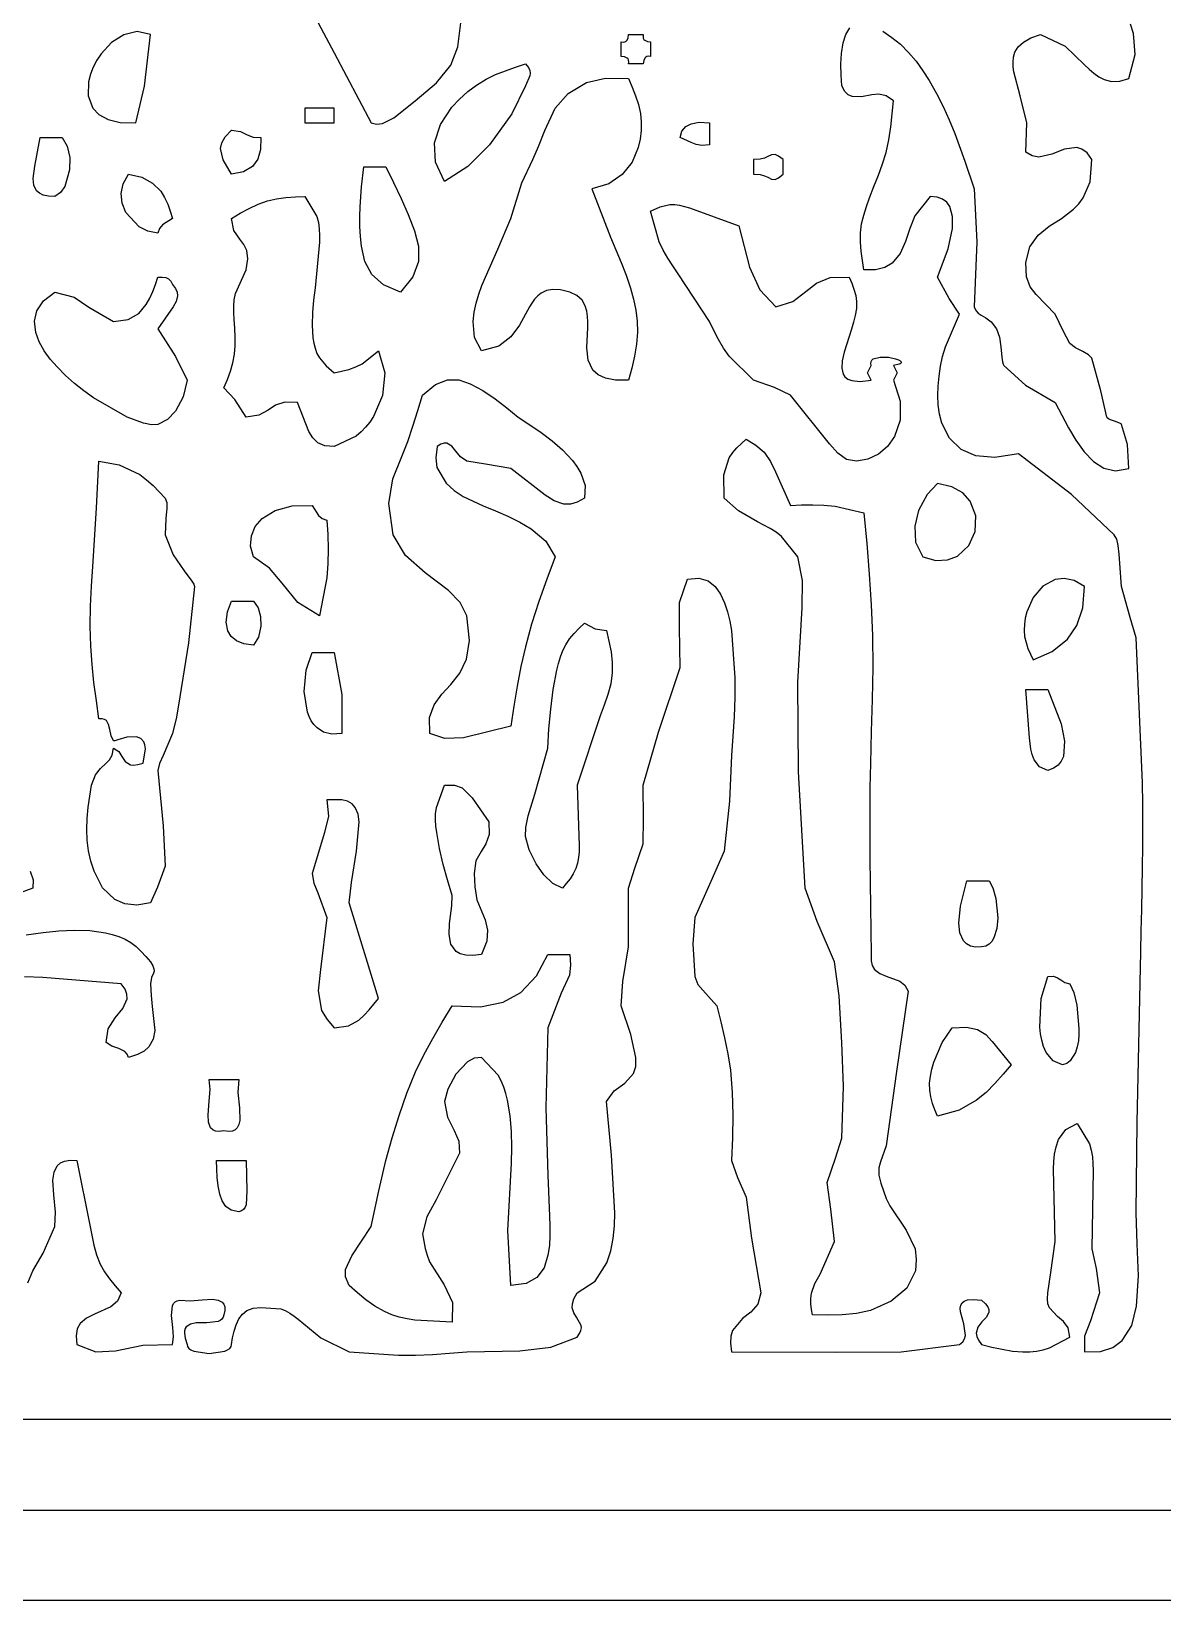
# Model space of a CAD drawing. Extents: x -1323 to 1705, y -706 to 926.
# Drawn here: x 318.38 to 343.37, y -57.65 to -22.98 of the extents above; entities that cross this region are included whole.
import ezdxf

# ---------------------------------------------------------------- set-up
doc = ezdxf.new("R2010")
doc.units = 0
doc.layers.add('CAMADA_1', color=7, linetype='CONTINUOUS')

msp = doc.modelspace()

# ---------------------------------------------------------------- linework, layer by layer
at = {"layer": 'CAMADA_1'}
for points in [[(255.8112, -5.6467), (385.8113, -5.6467), (385.8113, -57.6467), (255.8112, -57.6467), (255.8112, -5.6467)], [(383.8113, -55.6467), (383.8113, -7.6467), (257.8113, -7.6467), (257.8113, -55.6467), (383.8113, -55.6467)], [(381.8113, -53.6467), (259.8113, -53.6467), (259.8113, -9.6467), (381.8113, -9.6467), (381.8113, -53.6467)], [(320.6812, -25.0018), (320.8717, -24.191), (321.0062, -23.0511), (320.712, -22.9873), (320.4199, -23.0565), (320.1484, -23.2304), (319.9153, -23.4806), (319.8203, -23.6222), (319.7406, -23.7731), (319.6788, -23.9316), (319.6372, -24.0963), (319.6281, -24.405), (319.7301, -24.6764), (319.8685, -24.8226), (320.0696, -24.9311), (320.3386, -24.9937), (320.6812, -25.0018)], [(331.5727, -23.7014), (331.5783, -23.6551), (331.5737, -23.619), (331.5604, -23.5916), (331.5397, -23.5717), (331.4816, -23.5486), (331.4103, -23.5387), (331.4103, -23.2137), (331.4566, -23.2193), (331.4927, -23.2149), (331.52, -23.2016), (331.5399, -23.1808), (331.5629, -23.1226), (331.5727, -23.0511), (331.8976, -23.0511), (331.892, -23.0974), (331.8966, -23.1336), (331.9099, -23.1609), (331.9307, -23.1808), (331.989, -23.2039), (332.0604, -23.2137), (332.0604, -23.5387), (332.0141, -23.5331), (331.978, -23.5376), (331.9507, -23.551), (331.9308, -23.5717), (331.9077, -23.6299), (331.8976, -23.7014), (331.5727, -23.7014)], [(327.5086, -26.3023), (327.3044, -25.8728), (327.2836, -25.4469), (327.4158, -25.0379), (327.6701, -24.6586), (327.8361, -24.4785), (328.0183, -24.3145), (328.2145, -24.1684), (328.4229, -24.0419), (328.6332, -23.9393), (328.8506, -23.8517), (329.0726, -23.7741), (329.297, -23.7014), (329.3578, -23.781), (329.39, -23.8475), (329.3988, -23.9065), (329.3891, -23.9633), (329.297, -24.189), (328.9933, -24.8021), (328.4958, -25.4897), (328.0193, -25.969), (327.5086, -26.3023)], [(331.5727, -30.6914), (331.286, -30.6865), (331.0646, -30.6443), (330.9005, -30.5695), (330.7854, -30.4667), (330.6802, -30.2439), (330.6519, -29.9772), (330.6701, -29.5224), (330.6728, -29.4011), (330.6679, -29.2803), (330.6507, -29.162), (330.6163, -29.0485), (330.5446, -28.9213), (330.4327, -28.8172), (330.2721, -28.7407), (330.0705, -28.6912), (329.9016, -28.682), (329.7609, -28.7083), (329.6434, -28.7653), (329.5653, -28.8274), (329.4973, -28.9014), (329.4372, -28.9837), (329.3833, -29.0705), (329.1618, -29.4735), (328.9722, -29.7309), (328.7047, -29.9333), (328.3215, -30.0411), (328.1702, -29.7425), (328.1393, -29.3909), (328.1627, -29.1863), (328.205, -28.9859), (328.2622, -28.7893), (328.3307, -28.5963), (328.6802, -27.7926), (328.9719, -27.1152), (329.2105, -26.3322), (329.4593, -25.8146), (329.5838, -25.5275), (329.7229, -25.1738), (329.947, -24.6767), (330.2349, -24.3589), (330.6459, -24.1145), (331.064, -24.014), (331.5727, -24.0265), (331.6529, -24.2156), (331.727, -24.4062), (331.789, -24.5997), (331.8328, -24.7978), (331.8526, -24.9849), (331.8519, -25.174), (331.8304, -25.3622), (331.7881, -25.5465), (331.6494, -25.8723), (331.4325, -26.1447), (331.1361, -26.3475), (330.7598, -26.4649), (331.1746, -27.5276), (331.2929, -27.8069), (331.4104, -28.0866), (331.5209, -28.3694), (331.6186, -28.6579), (331.6839, -28.8962), (331.7333, -29.1383), (331.7633, -29.3821), (331.7704, -29.6261), (331.7494, -29.8942), (331.704, -30.1608), (331.6424, -30.4264), (331.5727, -30.6914)], [(324.4201, -25.0018), (325.0703, -25.0018), (325.0703, -24.6767), (324.4201, -24.6767), (324.4201, -25.0018)], [(322.7946, -26.1398), (322.6164, -25.8242), (322.5541, -25.571), (322.5823, -25.4445), (322.6603, -25.3116), (322.7946, -25.1643), (322.9938, -25.1926), (323.1454, -25.2685), (323.2737, -25.3191), (323.4446, -25.327), (323.4397, -25.5951), (323.3789, -25.8073), (323.2644, -25.9659), (323.0635, -26.0869), (322.7946, -26.1398)], [(333.3609, -25.4896), (333.1943, -25.5045), (333.0648, -25.4822), (332.958, -25.4372), (332.7105, -25.327), (332.7531, -25.1874), (332.8349, -25.0871), (332.9534, -25.0234), (333.136, -24.9914), (333.3609, -25.0018), (333.3609, -25.4896)], [(318.8929, -26.6274), (318.752, -26.6221), (318.6395, -26.5985), (318.5532, -26.5584), (318.49, -26.5035), (318.429, -26.383), (318.4133, -26.2338), (318.4493, -25.9618), (318.5679, -25.327), (319.0556, -25.327), (319.1675, -25.5187), (319.2218, -25.7681), (319.2198, -26.0395), (319.1151, -26.4094), (319.0184, -26.545), (318.8929, -26.6274)], [(326.5335, -28.7407), (326.1558, -28.5802), (325.9002, -28.354), (325.7451, -28.0687), (325.6688, -27.7306), (325.6453, -27.5127), (325.6337, -27.2943), (325.6325, -27.0754), (325.6399, -26.8562), (325.6734, -26.417), (325.7207, -25.9771), (326.208, -25.9771), (326.3814, -26.3231), (326.5485, -26.6717), (326.7029, -27.0256), (326.8385, -27.3875), (326.9283, -27.7294), (326.9283, -28.0685), (326.8072, -28.4054), (326.5335, -28.7407)], [(334.3361, -25.8146), (334.3361, -26.1398), (334.4782, -26.1467), (334.5795, -26.1717), (334.6517, -26.2048), (334.7311, -26.2475), (334.811, -26.252), (334.8841, -26.2169), (334.9866, -26.1398), (334.9866, -25.8146), (334.8841, -25.7375), (334.811, -25.7025), (334.7311, -25.7069), (334.6517, -25.7497), (334.5795, -25.7827), (334.4782, -25.8077), (334.3361, -25.8146)], [(321.1689, -27.4402), (320.9508, -27.3995), (320.7542, -27.3024), (320.4608, -26.9824), (320.3815, -26.7809), (320.3589, -26.5662), (320.4016, -26.3489), (320.5185, -26.1398), (320.8178, -26.2046), (321.0533, -26.3333), (321.2339, -26.5168), (321.3199, -26.6537), (321.3879, -26.8015), (321.4439, -26.9565), (321.494, -27.1152), (321.2694, -27.2547), (321.2065, -27.3349), (321.1689, -27.4402)], [(322.7946, -27.1152), (322.989, -27.0019), (323.1853, -26.8953), (323.3856, -26.8022), (323.5918, -26.7292), (323.7928, -26.6829), (323.999, -26.6545), (324.2087, -26.6379), (324.4201, -26.6274), (324.6806, -27.0723), (324.7175, -27.2078), (324.7377, -27.3487), (324.7454, -27.4927), (324.7446, -27.6376), (324.6464, -28.6466), (324.6115, -28.9202), (324.5859, -29.1951), (324.5786, -29.4717), (324.5988, -29.75), (324.6183, -29.8686), (324.6467, -29.9847), (324.6866, -30.0955), (324.7403, -30.1982), (324.8893, -30.3744), (325.0703, -30.5289), (325.2316, -30.4916), (325.3899, -30.4489), (325.5423, -30.3953), (325.686, -30.3253), (326.0458, -30.0411), (326.1874, -30.5291), (326.137, -31.0292), (325.9335, -31.492), (325.8527, -31.6139), (325.762, -31.7284), (325.661, -31.8325), (325.5496, -31.9232), (325.0703, -32.1545), (324.8623, -32.139), (324.7069, -32.0707), (324.5932, -31.961), (324.51, -31.8208), (324.2574, -31.1789), (323.9768, -31.1714), (323.7734, -31.2412), (323.6062, -31.3471), (323.3998, -31.4627), (323.1195, -31.5044), (322.8702, -31.1165), (322.6319, -30.8539), (322.7061, -30.6714), (322.7742, -30.4882), (322.8299, -30.3033), (322.8673, -30.116), (322.8823, -29.9274), (322.8806, -29.7362), (322.8693, -29.5429), (322.8557, -29.3482), (322.8486, -29.2011), (322.8484, -29.0548), (322.8592, -28.9108), (322.8851, -28.7704), (323.1195, -28.253), (323.1592, -28.0085), (323.1356, -27.8273), (323.0694, -27.6886), (322.9814, -27.5718), (322.8491, -27.3824), (322.7946, -27.1152)], [(337.4249, -30.3663), (337.5063, -30.5289), (337.4249, -30.6914), (337.5763, -31.1512), (337.5759, -31.5704), (337.4516, -31.931), (337.2938, -32.152), (337.0935, -32.3222), (336.8623, -32.4339), (336.6121, -32.4795), (336.3874, -32.4369), (336.1943, -32.303), (336.0154, -32.098), (335.1488, -31.0166), (334.7957, -30.8505), (334.3361, -30.6914), (333.7939, -30.1574), (333.6686, -29.9789), (333.5579, -29.7892), (333.457, -29.592), (333.3609, -29.391), (332.6682, -28.3361), (332.5528, -28.165), (332.4412, -27.9919), (332.3389, -27.8146), (332.2513, -27.6311), (332.0604, -26.9526), (332.2709, -26.8609), (332.4855, -26.8093), (332.5926, -26.8093), (332.7009, -26.824), (332.8094, -26.8489), (332.9175, -26.8797), (334.011, -27.2777), (334.2432, -28.1899), (334.4709, -28.6906), (334.8239, -29.0658), (335.2057, -28.947), (335.4895, -28.7301), (335.7275, -28.5432), (336.0272, -28.4181), (336.4494, -28.4155), (336.5048, -28.5483), (336.5542, -28.6815), (336.5918, -28.8157), (336.6115, -28.9513), (336.608, -29.1036), (336.5827, -29.2569), (336.5427, -29.4099), (336.4955, -29.5613), (336.3388, -30.0704), (336.2957, -30.2588), (336.2832, -30.4224), (336.3129, -30.5554), (336.3553, -30.6175), (336.4191, -30.6656), (336.5069, -30.6982), (336.6883, -30.7156), (336.9372, -30.6914), (336.8558, -30.5289), (336.9372, -30.3663), (336.9256, -30.3171), (336.9305, -30.2762), (336.9497, -30.243), (336.9813, -30.217), (337.1302, -30.1769), (337.3175, -30.1825), (337.471, -30.2138), (337.5377, -30.2383), (337.569, -30.2555), (337.5896, -30.2733), (337.5952, -30.2819), (337.598, -30.2904), (337.5975, -30.2989), (337.5939, -30.3073), (337.5869, -30.3156), (337.5727, -30.3258), (337.5526, -30.3357), (337.4249, -30.3663)], [(321.1689, -31.6667), (321.0322, -31.6752), (320.8499, -31.64), (320.4934, -31.5064), (319.745, -31.0767), (319.5317, -30.9225), (319.3264, -30.7583), (319.1296, -30.5824), (318.9422, -30.3933), (318.793, -30.2218), (318.6598, -30.0387), (318.5512, -29.8431), (318.476, -29.6339), (318.4469, -29.3876), (318.4993, -29.1533), (318.6443, -28.936), (318.8929, -28.7407), (319.3228, -28.8571), (319.6482, -29.0781), (320.1934, -29.391), (320.5133, -29.3467), (320.7469, -29.2162), (320.9149, -29.0199), (320.9954, -28.8777), (321.0613, -28.7279), (321.1175, -28.573), (321.1689, -28.4155), (321.2656, -28.4098), (321.3448, -28.4218), (321.4072, -28.4504), (321.4607, -28.5042), (321.494, -28.5782), (321.5624, -28.6627), (321.5987, -28.7453), (321.6071, -28.8267), (321.5776, -28.9469), (321.5107, -29.0659), (321.1689, -29.5536), (321.5583, -30.1654), (321.8191, -30.6914), (321.7304, -31.058), (321.5605, -31.3728), (321.3808, -31.5578), (321.1689, -31.6667)], [(329.1342, -31.5044), (329.3889, -31.6712), (329.6392, -31.8433), (329.8808, -32.0261), (330.1095, -32.2249), (330.2261, -32.3413), (330.3349, -32.4652), (330.433, -32.5977), (330.5177, -32.74), (330.6115, -33.0146), (330.5975, -33.2923), (330.4388, -33.3839), (330.2868, -33.4253), (330.1406, -33.4238), (329.9309, -33.3564), (329.7305, -33.2319), (328.9719, -32.6422), (328.408, -32.5456), (327.9964, -32.4795), (327.8607, -32.3849), (327.758, -32.2582), (327.6642, -32.1423), (327.5556, -32.08), (327.4962, -32.0808), (327.4272, -32.1043), (327.3463, -32.1545), (327.3111, -32.4024), (327.3369, -32.6176), (327.5423, -32.9668), (327.7193, -33.1259), (327.92, -33.2554), (328.1359, -33.3641), (328.3586, -33.4609), (328.6333, -33.5761), (328.9035, -33.6949), (329.1668, -33.8253), (329.4212, -33.9755), (329.7421, -34.247), (329.947, -34.5929), (329.7655, -35.0845), (329.591, -35.578), (329.4307, -36.0751), (329.2917, -36.5776), (329.1937, -37.0116), (329.1111, -37.4495), (329.0389, -37.89), (328.9719, -38.3319), (327.9261, -38.591), (327.5138, -38.6062), (327.1836, -38.4942), (327.174, -38.1371), (327.2741, -37.8618), (327.448, -37.6271), (327.6477, -37.4113), (327.8432, -37.1633), (327.9925, -36.8519), (328.0566, -36.4407), (327.9964, -35.8934), (327.8537, -35.599), (327.5953, -35.3352), (327.0773, -34.9405), (326.6396, -34.5607), (326.3707, -34.1051), (326.2756, -33.4157), (326.3637, -32.8642), (326.56, -32.3738), (326.691, -32.0405), (326.8085, -31.702), (326.9169, -31.3602), (327.0209, -31.0166), (327.3046, -30.7829), (327.5694, -30.6781), (327.8219, -30.6797), (328.0686, -30.7655), (328.3541, -30.9184), (328.6232, -31.0986), (328.8814, -31.297), (329.1342, -31.5044)], [(333.686, -33.2923), (333.677, -32.7826), (333.7985, -32.4035), (333.8757, -32.2892), (333.9672, -32.1847), (334.0681, -32.0866), (334.1737, -31.9918), (334.3877, -32.1204), (334.5723, -32.276), (334.7109, -32.4814), (334.8185, -32.7126), (335.1488, -33.4551), (335.397, -33.4445), (335.6445, -33.4398), (335.8907, -33.4465), (336.1347, -33.4706), (336.7745, -33.6174), (336.8366, -34.294), (336.8928, -34.9708), (336.9371, -35.6479), (336.9636, -36.3254), (336.9683, -37.0328), (336.9561, -37.7406), (336.9359, -38.4486), (336.9165, -39.1568), (336.9072, -39.6837), (336.9027, -40.2105), (336.9022, -40.7373), (336.9051, -41.2641), (336.9108, -41.7908), (336.9185, -42.3175), (336.9275, -42.8442), (336.9372, -43.3709), (336.9324, -43.5113), (336.9588, -43.6204), (337.0111, -43.7036), (337.126, -43.7919), (337.2686, -43.8525), (337.5637, -43.9638), (337.6795, -44.0511), (337.75, -44.1838), (337.4942, -45.9606), (337.2623, -47.5977), (337.1399, -47.9507), (337.101, -48.0844), (337.0999, -48.2477), (337.1506, -48.4225), (337.2056, -48.5949), (337.2689, -48.7627), (337.3447, -48.9234), (337.7046, -49.4615), (337.9083, -49.8777), (337.9297, -50.1154), (337.9127, -50.3611), (337.7189, -50.7421), (337.3757, -51.0346), (336.9218, -51.236), (336.6104, -51.3052), (336.2905, -51.3366), (335.965, -51.3429), (335.6366, -51.3366), (335.6163, -51.2133), (335.6017, -51.0911), (335.5984, -50.9711), (335.6121, -50.8543), (335.6913, -50.6413), (335.8036, -50.4346), (336.1244, -49.711), (336.0408, -49.0017), (335.9617, -48.4105), (336.1428, -47.8756), (336.2872, -47.435), (336.3245, -46.2894), (336.2872, -45.322), (336.2243, -44.2889), (336.1244, -43.5337), (335.7433, -42.6453), (335.4743, -41.9081), (335.3311, -39.3389), (335.3116, -37.3563), (335.4086, -35.7192), (335.4144, -35.1164), (335.3116, -34.5929), (334.9526, -34.1414), (334.8311, -34.0462), (334.699, -33.9632), (334.5602, -33.8881), (334.4186, -33.8171), (334.0007, -33.5778), (333.686, -33.2923)], [(319.8683, -38.1691), (319.8114, -37.7684), (319.7592, -37.3674), (319.7165, -36.9658), (319.6881, -36.5635), (319.677, -36.1235), (319.6836, -35.6828), (319.703, -35.2419), (319.7301, -34.8013), (319.817, -33.5138), (319.8683, -32.4795), (320.3129, -32.5598), (320.7706, -32.7754), (320.9226, -32.8899), (321.0645, -33.017), (321.1996, -33.1525), (321.3313, -33.2923), (321.3655, -33.3897), (321.3715, -33.5157), (321.3493, -33.7428), (321.3313, -34.1051), (321.5068, -34.5474), (321.7482, -34.9012), (321.923, -35.1276), (321.9638, -35.1925), (321.9818, -35.243), (321.8503, -36.4885), (321.6567, -37.6813), (321.5835, -38.1289), (321.494, -38.4942), (321.2869, -38.9756), (321.209, -39.1548), (321.1689, -39.3069), (321.2857, -40.5342), (321.3313, -41.4203), (321.16, -41.8874), (321.0062, -42.2331), (320.7046, -42.2824), (320.442, -42.2538), (320.2175, -42.1561), (319.9492, -41.8994), (319.7595, -41.5372), (319.6878, -41.3138), (319.6382, -41.0841), (319.6092, -40.8506), (319.5996, -40.616), (319.6085, -40.3688), (319.6325, -40.1227), (319.6665, -39.8773), (319.7056, -39.6324), (319.7926, -39.408), (319.904, -39.2637), (320.0196, -39.1577), (320.1003, -39.074), (320.1616, -38.9681), (320.1934, -38.8196), (320.3044, -38.8915), (320.3765, -39.0022), (320.4494, -39.1123), (320.5624, -39.1822), (320.6358, -39.19), (320.7286, -39.1787), (320.844, -39.1446), (320.8961, -38.8283), (320.8859, -38.7426), (320.8617, -38.6757), (320.7939, -38.5998), (320.701, -38.5638), (320.4818, -38.5736), (320.2853, -38.6298), (320.2212, -38.6516), (320.2021, -38.6569), (320.1989, -38.6575), (320.1964, -38.6577), (320.1946, -38.6575), (320.1934, -38.6569), (320.1359, -38.5439), (320.1081, -38.401), (320.0821, -38.2929), (320.0319, -38.2089), (319.9915, -38.1815), (319.9378, -38.1675), (319.8683, -38.1691)], [(338.4, -32.9673), (338.1697, -33.2168), (337.9815, -33.5701), (337.8965, -33.9137), (337.9163, -34.2649), (338.0751, -34.5929), (338.3662, -34.6696), (338.6238, -34.6585), (338.8436, -34.5742), (339.0928, -34.3432), (339.2323, -34.0308), (339.2475, -33.6872), (339.1237, -33.3621), (338.9566, -33.1803), (338.7169, -33.0438), (338.4, -32.9673)], [(324.7452, -35.8934), (324.2674, -35.5975), (323.9181, -35.173), (323.6399, -34.8432), (323.2823, -34.5929), (323.2204, -34.3544), (323.2365, -34.1289), (323.3235, -33.9237), (323.4748, -33.7459), (323.7641, -33.5643), (324.1388, -33.4616), (324.5825, -33.4551), (324.7223, -33.6794), (324.8024, -33.7423), (324.9079, -33.7801), (324.9241, -34.0999), (324.9337, -34.419), (324.9299, -34.7369), (324.9061, -35.0529), (324.7452, -35.8934)], [(340.5135, -36.8686), (340.9311, -36.6783), (341.2694, -36.4085), (341.4809, -36.1042), (341.6118, -35.7193), (341.6512, -35.243), (341.4204, -35.1161), (341.2007, -35.0693), (340.9963, -35.0928), (340.727, -35.2387), (340.5149, -35.4883), (340.3737, -35.8088), (340.3399, -35.9426), (340.3192, -36.0791), (340.3135, -36.2159), (340.325, -36.3509), (340.3996, -36.6139), (340.5135, -36.8686)], [(323.2823, -36.5435), (323.0729, -36.511), (322.9106, -36.4445), (322.7929, -36.3482), (322.7177, -36.2262), (322.6793, -36.0313), (322.7068, -35.8086), (322.7946, -35.5684), (323.2823, -35.5684), (323.3836, -35.7169), (323.4383, -35.9115), (323.4467, -36.1249), (323.3967, -36.3629), (323.2823, -36.5435)], [(330.1097, -41.9081), (329.8962, -41.8026), (329.6982, -41.6128), (329.5272, -41.3701), (329.3759, -41.0591), (329.297, -40.7702), (329.3016, -40.5658), (329.355, -40.3126), (329.5012, -39.8344), (329.7848, -38.8196), (329.8141, -38.3868), (329.8521, -37.9543), (329.9071, -37.5222), (329.9877, -37.0909), (330.0229, -36.9448), (330.0652, -36.8014), (330.1177, -36.6631), (330.1836, -36.5323), (330.2707, -36.4031), (330.3718, -36.2825), (330.4823, -36.1677), (330.5975, -36.0557), (330.8348, -36.1826), (331.0849, -36.2185), (331.1391, -36.4539), (331.1844, -36.6888), (331.2117, -36.9226), (331.2122, -37.1547), (331.1778, -37.3946), (331.1151, -37.6325), (331.0349, -37.8689), (330.9478, -38.1042), (330.4348, -39.6324), (330.4823, -40.9775), (330.4776, -41.1068), (330.4665, -41.2347), (330.4447, -41.3591), (330.4081, -41.4776), (330.3515, -41.5927), (330.2795, -41.7014), (330.1972, -41.8058), (330.1097, -41.9081)], [(325.233, -38.4942), (325.0153, -38.5079), (324.8346, -38.4635), (324.6886, -38.3695), (324.6187, -38.2952), (324.5606, -38.2104), (324.5134, -38.118), (324.4761, -38.0211), (324.404, -37.5627), (324.4477, -37.0919), (324.5825, -36.7063), (325.0703, -36.7063), (325.2361, -37.6327), (325.233, -38.4942)], [(340.8385, -39.3069), (340.6568, -39.2293), (340.5379, -39.0714), (340.4929, -38.9559), (340.4635, -38.8365), (340.4448, -38.7146), (340.4319, -38.5916), (340.3511, -37.519), (340.8385, -37.519), (341.1352, -38.2807), (341.2091, -38.6594), (341.1825, -38.9976), (341.1359, -39.1035), (341.0647, -39.1924), (340.9666, -39.2612), (340.8385, -39.3069)], [(327.6713, -42.0708), (327.5706, -41.7281), (327.4764, -41.3833), (327.3951, -41.034), (327.3332, -40.6781), (327.3166, -40.5398), (327.3073, -40.4015), (327.3089, -40.2642), (327.3249, -40.1293), (327.5086, -39.6324), (327.7267, -39.6377), (327.8932, -39.6948), (328.1192, -39.9158), (328.4842, -40.4452), (328.4917, -40.7258), (328.422, -40.9292), (328.3161, -41.0965), (328.2006, -41.3028), (328.1591, -41.583), (328.1721, -41.8795), (328.2229, -42.1659), (328.4018, -42.6112), (328.4587, -42.8367), (328.4437, -43.0832), (328.3215, -43.3709), (328.1315, -43.3962), (327.9768, -43.392), (327.8542, -43.3616), (327.7602, -43.3083), (327.6452, -43.1459), (327.6054, -42.9312), (327.6144, -42.6901), (327.6669, -42.2982), (327.6713, -42.0708)], [(324.5825, -41.583), (324.6159, -41.7977), (324.7038, -42.0152), (324.9079, -42.5582), (324.7632, -43.7052), (324.7141, -44.1758), (324.7897, -44.612), (324.9127, -44.8129), (325.0703, -44.9965), (325.3812, -44.95), (325.6103, -44.8214), (325.7323, -44.7159), (325.8431, -44.599), (325.9463, -44.4746), (326.0458, -44.3465), (325.777, -43.4538), (325.3952, -42.2331), (325.4514, -41.7867), (325.558, -41.0952), (325.6164, -40.4412), (325.5946, -40.2717), (325.5321, -40.1258), (325.4614, -40.0482), (325.3629, -39.9908), (325.233, -39.9574), (324.9079, -39.9574), (324.9399, -40.3219), (324.8526, -40.6819), (324.5825, -41.583)], [(339.3756, -43.2086), (339.2391, -43.2109), (339.1278, -43.1869), (339.0393, -43.1395), (338.9718, -43.0717), (338.8943, -42.8992), (338.87, -42.6847), (338.9068, -42.3103), (339.0506, -41.7454), (339.5384, -41.7454), (339.6222, -41.9033), (339.6875, -42.1343), (339.7299, -42.5638), (339.7093, -42.8012), (339.6478, -43.0038), (339.5996, -43.0845), (339.5388, -43.1476), (339.4644, -43.19), (339.3756, -43.2086)], [(327.6713, -51.4989), (326.8523, -51.4532), (326.678, -51.4239), (326.506, -51.3835), (326.3383, -51.3306), (326.1773, -51.2634), (325.9672, -51.1457), (325.7696, -51.0052), (325.5803, -50.8495), (325.3952, -50.6862), (325.32, -50.498), (325.3157, -50.3297), (325.4557, -50.0277), (325.8831, -49.386), (326.057, -48.594), (326.208, -47.9227), (326.3506, -47.4233), (326.5021, -46.9279), (326.6713, -46.4402), (326.867, -45.9642), (327.048, -45.5916), (327.2462, -45.2266), (327.4559, -44.8666), (327.6713, -44.5092), (328.2984, -44.5292), (328.8009, -44.4248), (329.1948, -44.2118), (329.5412, -43.8428), (329.7848, -43.3709), (330.2721, -43.3709), (330.2891, -43.6054), (330.2678, -43.8312), (330.0851, -44.2305), (329.7848, -44.9965), (329.7478, -46.765), (329.7848, -48.2477), (329.822, -49.151), (329.8308, -49.3692), (329.8333, -49.5872), (329.8227, -49.804), (329.792, -50.0184), (329.7039, -50.2929), (329.5487, -50.5062), (329.31, -50.6425), (328.9719, -50.6862), (328.9051, -49.4735), (328.9858, -47.9873), (328.995, -47.6374), (328.9872, -47.2877), (328.9564, -46.9387), (328.8969, -46.5907), (328.8615, -46.4453), (328.8171, -46.303), (328.7608, -46.1668), (328.6898, -46.0396), (328.3215, -45.647), (328.1617, -45.667), (328.0125, -45.7459), (327.7579, -46.0207), (327.5818, -46.3526), (327.5086, -46.6221), (327.5701, -46.9657), (327.7216, -47.2651), (327.8204, -47.5002), (327.8337, -47.7604), (327.3217, -48.7972), (327.1145, -49.1723), (327.0209, -49.5483), (327.0476, -49.7082), (327.079, -49.8659), (327.12, -50.019), (327.1753, -50.1655), (327.4952, -50.6706), (327.6837, -51.0595), (327.6713, -51.4989)], [(341.1639, -45.8094), (340.953, -45.7247), (340.8028, -45.5404), (340.7436, -45.4072), (340.7028, -45.2685), (340.6763, -45.1261), (340.6604, -44.9815), (340.6882, -44.3488), (340.8385, -43.8587), (340.9628, -43.8559), (341.0528, -43.8874), (341.1256, -43.936), (341.2122, -43.9924), (341.3263, -44.0214), (341.4092, -44.2136), (341.4771, -44.4909), (341.5261, -45.0059), (341.5243, -45.1422), (341.5129, -45.2779), (341.4884, -45.4112), (341.4473, -45.5403), (341.3351, -45.7217), (341.2574, -45.779), (341.1639, -45.8094)], [(338.7255, -44.9965), (339.0417, -44.9763), (339.2822, -45.0317), (339.4656, -45.144), (339.6108, -45.2947), (340.0257, -45.8094), (339.8492, -46.0214), (339.667, -46.2272), (339.4737, -46.4204), (339.2635, -46.5948), (338.8767, -46.8163), (338.4, -46.9476), (338.3431, -46.8058), (338.2918, -46.6633), (338.2516, -46.5195), (338.2281, -46.3738), (338.2257, -46.2194), (338.243, -46.0639), (338.2756, -45.9089), (338.3191, -45.7559), (338.5024, -45.3209), (338.7255, -44.9965)], [(322.6319, -47.2726), (322.5277, -47.2854), (322.4453, -47.2762), (322.3825, -47.2476), (322.3369, -47.2017), (322.2902, -47.0764), (322.2811, -46.9134), (322.3069, -46.6173), (322.3291, -46.3537), (322.3068, -46.1348), (322.9568, -46.1348), (322.938, -46.423), (322.9726, -46.7647), (322.9785, -47.041), (322.9609, -47.1297), (322.9267, -47.2017), (322.8811, -47.2476), (322.8184, -47.2762), (322.736, -47.2854), (322.6319, -47.2726)], [(322.9568, -49.0606), (322.7904, -49.0239), (322.6706, -48.9405), (322.5893, -48.8186), (322.5382, -48.6666), (322.5026, -48.4836), (322.4828, -48.2981), (322.4735, -48.1108), (322.4695, -47.9227), (323.1195, -47.9227), (323.1383, -48.5918), (323.122, -48.9007), (323.0986, -48.9585), (323.0642, -49.0054), (323.0175, -49.0399), (322.9568, -49.0606)]]:
    msp.add_lwpolyline(points, close=True, dxfattribs=at)
for points in [[(324.4201, -22.2384), (325.0635, -23.4546), (325.8831, -25.0018), (326.0051, -25.031), (326.1312, -25.0162), (326.3872, -24.8911), (326.8585, -24.5142), (327.3283, -24.1234), (327.645, -23.7297), (327.8015, -23.3239), (327.8622, -22.7917)], [(337.1941, -22.9783), (337.3937, -23.1164), (337.5812, -23.2688), (337.7619, -23.4481), (337.9266, -23.6442), (338.0772, -23.8532), (338.2156, -24.0708), (338.3763, -24.3541), (338.5226, -24.6437), (338.6566, -24.9388), (338.7802, -25.2386), (339.0048, -25.8481), (339.2129, -26.4649), (339.2662, -27.6329), (339.2129, -29.0658), (339.2461, -29.1517), (339.2986, -29.2088), (339.3667, -29.2522), (339.4697, -29.3105), (339.5837, -29.4008), (339.7006, -29.5536), (339.7678, -29.7358), (339.8016, -29.9523), (339.8226, -30.1828), (339.8359, -30.2849), (339.8476, -30.3336), (339.8633, -30.3663), (340.3477, -30.8), (341.0012, -31.1789), (341.1446, -31.463), (341.2949, -31.7423), (341.4592, -32.0121), (341.6444, -32.2676), (341.847, -32.4843), (342.0751, -32.634), (342.3336, -32.6941), (342.6268, -32.6422), (342.5952, -32.1101), (342.4641, -31.6667), (342.4559, -31.6553), (342.4427, -31.6447), (342.4249, -31.6346), (342.3299, -31.5996), (342.2238, -31.5637), (342.1751, -31.5403), (342.1526, -31.5233), (342.139, -31.5044), (342.0084, -30.927), (341.8139, -30.2038), (341.7332, -30.1252), (341.6137, -30.0569), (341.4496, -29.9731), (341.3263, -29.8786), (341.178, -29.596), (341.0012, -29.2283), (340.5805, -28.794), (340.4455, -28.623), (340.3629, -28.4018), (340.3511, -28.0905), (340.4414, -27.7403), (340.6247, -27.4868), (340.8707, -27.2888), (341.1371, -27.1137), (341.2744, -27.0161), (341.4042, -26.9096), (341.5217, -26.7917), (341.6221, -26.6601), (341.7714, -26.3057), (341.8139, -25.8146), (341.7049, -25.6692), (341.592, -25.5834), (341.4757, -25.5464), (341.2041, -25.5867), (340.9227, -25.6987), (340.6368, -25.761), (340.4936, -25.7355), (340.3511, -25.6521), (340.3702, -25.0036), (340.2289, -24.4055), (340.089, -23.8793), (340.0746, -23.7688), (340.0707, -23.658), (340.0817, -23.5496), (340.1121, -23.4463), (340.184, -23.3264), (340.298, -23.22), (340.4601, -23.128), (340.6762, -23.0511), (341.2181, -23.3114), (341.6515, -23.7247), (341.75, -23.8205), (341.8539, -23.9089), (341.965, -23.9852), (342.0848, -24.045), (342.248, -24.0887), (342.4274, -24.0855), (342.6268, -24.0265), (342.7643, -23.4949), (342.732, -23.0333), (342.6612, -22.8278)], [(318.2955, -50.6239), (318.4055, -50.3611), (318.6354, -49.9753), (318.8929, -49.386), (318.9109, -49.0648), (318.8704, -48.6865), (318.8527, -48.3627), (318.8771, -48.1843), (318.9469, -48.042), (319.0159, -47.9798), (319.1091, -47.9374), (319.2296, -47.9175), (319.3807, -47.9227), (319.6676, -49.3525), (319.7085, -49.5752), (319.7555, -49.7956), (319.8164, -50.0097), (319.8989, -50.2137), (319.9934, -50.3821), (320.1049, -50.5423), (320.2277, -50.6969), (320.3562, -50.8489), (320.2753, -51.0322), (320.1341, -51.1551), (319.7674, -51.3167), (319.5907, -51.4043), (319.4512, -51.5289), (319.3908, -51.6446), (319.3648, -51.7948), (319.3807, -51.9867), (319.7963, -52.1529), (320.2366, -52.1279), (320.8384, -52.0009), (321.494, -51.9867), (321.5137, -51.8186), (321.4984, -51.6156), (321.4727, -51.3509), (321.4929, -51.1323), (321.5163, -51.0846), (321.5504, -51.0476), (321.5968, -51.0228), (321.6567, -51.0116), (321.8843, -51.0278), (322.153, -51.0028), (322.3795, -50.9909), (322.5004, -51.0066), (322.5916, -51.0519), (322.6277, -51.097), (322.6478, -51.1581), (322.65, -51.2373), (322.6319, -51.3366), (322.6152, -51.3885), (322.5869, -51.4288), (322.5484, -51.459), (322.5013, -51.4805), (322.2559, -51.5093), (322.0197, -51.5144), (321.8905, -51.5389), (321.7975, -51.5994), (321.7743, -51.6372), (321.7604, -51.6842), (321.757, -51.7417), (321.7734, -51.8496), (321.8191, -51.9867), (321.8259, -52.0336), (321.8544, -52.0742), (321.9015, -52.1086), (321.9639, -52.1367), (322.3068, -52.1867), (322.6496, -52.1367), (322.7121, -52.1086), (322.7592, -52.0742), (322.7877, -52.0336), (322.7946, -51.9867), (322.822, -51.8396), (322.8552, -51.695), (322.9, -51.5553), (322.9623, -51.4232), (323.0385, -51.3165), (323.1403, -51.2354), (323.2737, -51.1859), (323.4446, -51.1739), (323.8844, -51.1989), (323.9874, -51.2395), (324.0856, -51.295), (324.1797, -51.3611), (324.2702, -51.4334), (324.7723, -51.844), (325.3952, -52.1494), (326.4874, -52.2269), (326.8645, -52.2251), (327.2417, -52.2082), (327.619, -52.1813), (327.9964, -52.1494), (329.1724, -52.1267), (329.8557, -52.0469), (330.4348, -51.8244), (330.4873, -51.7471), (330.5181, -51.6793), (330.5305, -51.6195), (330.5276, -51.5662), (330.4252, -51.3853), (330.3632, -51.292), (330.3274, -51.1801), (330.3306, -51.0887), (330.3639, -50.9795), (330.4348, -50.8489), (330.8363, -50.5909), (331.0906, -50.1885), (331.1786, -49.9208), (331.2327, -49.6455), (331.2602, -49.3657), (331.2686, -49.0844), (331.1922, -47.8058), (331.0849, -46.6221), (331.2562, -46.3869), (331.4895, -46.2138), (331.6829, -46.001), (331.7331, -45.848), (331.7354, -45.647), (331.6196, -45.1445), (331.4103, -44.5092), (331.4494, -43.9721), (331.5727, -43.2086), (331.5711, -42.6084), (331.5727, -41.9081), (331.7083, -41.4683), (331.8976, -40.9326), (331.9059, -40.3686), (331.8976, -39.6324), (332.2377, -38.4626), (332.7105, -37.0313), (332.6993, -36.1506), (332.699, -35.6026), (332.8732, -35.0807), (333.1278, -35.0606), (333.3301, -35.1215), (333.4871, -35.2461), (333.6063, -35.4169), (333.6937, -35.6059), (333.7581, -35.8047), (333.8072, -36.01), (333.8487, -36.2185), (333.9186, -37.2624), (333.92, -37.692), (333.9052, -38.1219), (333.8797, -38.5518), (333.8487, -38.9819), (333.8006, -39.9852), (333.686, -41.0952), (333.3925, -41.7591), (333.036, -42.5582), (332.9903, -43.1412), (333.036, -43.8587), (333.1028, -44.0354), (333.212, -44.1656), (333.5233, -44.5092), (333.6118, -44.8619), (333.6948, -45.2151), (333.7667, -45.5696), (333.8222, -45.9259), (333.8655, -46.421), (333.8773, -46.9197), (333.8683, -47.4206), (333.8487, -47.9227), (333.9777, -48.297), (334.1737, -48.7355), (334.2858, -49.6439), (334.4988, -50.8489), (334.4259, -51.1011), (334.2747, -51.2749), (334.0932, -51.4186), (333.8696, -51.6828), (333.8322, -51.8077), (333.8231, -51.9613), (333.8487, -52.1494), (336.1484, -52.1604), (337.5986, -52.1542), (338.8878, -51.9867), (338.9576, -51.9334), (338.9988, -51.8677), (339.0167, -51.7922), (338.9794, -51.5304), (338.9098, -51.2667), (338.9026, -51.1897), (338.9118, -51.1222), (338.9422, -51.0666), (338.9904, -51.0294), (339.0624, -51.005), (339.1936, -50.9949), (339.3756, -51.0116), (339.4585, -51.089), (339.5102, -51.1579), (339.5349, -51.2196), (339.537, -51.2757), (339.4816, -51.3874), (339.383, -51.4921), (339.2905, -51.605), (339.2534, -51.7415), (339.2676, -51.8137), (339.307, -51.895), (339.3756, -51.9867), (339.6007, -52.0446), (339.8267, -52.0959), (340.0547, -52.134), (340.2856, -52.1523), (340.4365, -52.1505), (340.5869, -52.1362), (340.7347, -52.1081), (340.8776, -52.0646), (341.3263, -51.8244), (341.2863, -51.6204), (341.182, -51.4809), (341.049, -51.37), (340.8747, -51.1784), (340.8413, -51.0899), (340.8277, -50.9816), (340.8385, -50.8489), (340.9049, -50.3998), (341.0012, -49.711), (340.9628, -48.1166), (340.9706, -47.9489), (340.9878, -47.7826), (341.021, -47.6199), (341.0769, -47.4628), (341.2359, -47.2392), (341.489, -47.1099), (341.7571, -47.5556), (341.798, -47.6965), (341.822, -47.8434), (341.8341, -47.994), (341.8396, -48.146), (341.8139, -49.8733), (341.9031, -50.3127), (341.9767, -50.8489), (341.7796, -51.4666), (341.6475, -51.8018), (341.6512, -52.1494), (341.9985, -52.1408), (342.2724, -52.0559), (342.4814, -51.904), (342.691, -51.5709), (342.8003, -51.1396), (342.8381, -50.473), (342.8133, -49.7624), (342.7896, -49.08), (342.8099, -47.0821), (342.8927, -43.3155), (342.903, -42.8491), (342.9129, -42.3826), (342.9218, -41.9161), (342.929, -41.4497), (342.9338, -40.9832), (342.9356, -40.5168), (342.9338, -40.0504), (342.9276, -39.5841), (342.7896, -36.3812), (342.6587, -35.9312), (342.4641, -35.243), (342.4109, -34.5297), (342.3925, -34.3392), (342.3599, -34.201), (342.3017, -34.1051), (341.3583, -33.2162), (340.1884, -32.3172), (339.6672, -32.3959), (339.2488, -32.359), (338.9249, -32.223), (338.6631, -31.9716), (338.4985, -31.6385), (338.4467, -31.4395), (338.4178, -31.2353), (338.408, -31.0283), (338.4135, -30.8205), (338.4329, -30.5994), (338.466, -30.3809), (338.5131, -30.1658), (338.5748, -29.955), (338.8878, -29.2283), (338.6581, -28.8858), (338.4, -28.4155), (338.6331, -27.7878), (338.7275, -27.3409), (338.7317, -27.0753), (338.6703, -26.8522), (338.6046, -26.7591), (338.5126, -26.6883), (338.3912, -26.6431), (338.2378, -26.6274), (337.8961, -27.058), (337.7852, -27.3368), (337.6932, -27.6273), (337.5712, -27.8913), (337.3968, -28.103), (337.237, -28.2007), (337.0325, -28.2535), (336.7745, -28.253), (336.7396, -28.0474), (336.711, -27.8421), (336.6951, -27.6375), (336.6983, -27.434), (336.7238, -27.2381), (336.7683, -27.0439), (336.827, -26.8516), (336.895, -26.6616), (336.9933, -26.4098), (337.0922, -26.16), (337.1844, -25.9095), (337.2625, -25.6556), (337.3249, -25.3763), (337.3686, -25.0919), (337.3999, -24.8039), (337.4249, -24.5142), (337.2668, -24.4065), (337.1067, -24.3719), (336.9478, -24.3834), (336.7191, -24.4279), (336.5115, -24.4247), (336.429, -24.3842), (336.3539, -24.3083), (336.2872, -24.189), (336.2726, -23.9492), (336.2664, -23.7104), (336.2772, -23.4737), (336.3135, -23.2401), (336.3714, -23.0543), (336.4632, -22.9023)], [(318.3516, -41.5313), (318.4127, -41.7263), (318.4055, -41.9081), (317.9904, -42.0635)], [(318.261, -42.9369), (318.6351, -42.8853), (318.9794, -42.8501), (319.3246, -42.8348), (319.6694, -42.8477), (320.0126, -42.897), (320.1611, -42.9323), (320.3062, -42.9783), (320.4448, -43.037), (320.5742, -43.1108), (320.693, -43.2013), (320.8026, -43.3049), (320.9059, -43.4171), (321.0062, -43.5337), (321.0583, -43.6241), (321.0827, -43.692), (321.086, -43.7445), (321.0743, -43.7885), (321.0317, -43.8796), (321.0062, -44.0214), (321.019, -44.2791), (321.0478, -44.5207), (321.1, -45.0535), (321.0685, -45.2483), (320.9746, -45.4136), (320.8673, -45.5063), (320.7172, -45.5844), (320.5185, -45.647), (320.4909, -45.5732), (320.4429, -45.5195), (320.3081, -45.4512), (320.1566, -45.3996), (320.0311, -45.322), (320.0747, -45.0175), (320.2253, -44.775), (320.3936, -44.564), (320.4909, -44.3536), (320.488, -44.2524), (320.4457, -44.1426), (320.3562, -44.0214), (318.6283, -43.8824), (318.2231, -43.8689)]]:
    msp.add_lwpolyline(points, dxfattribs=at)

doc.saveas('drawing.dxf')
